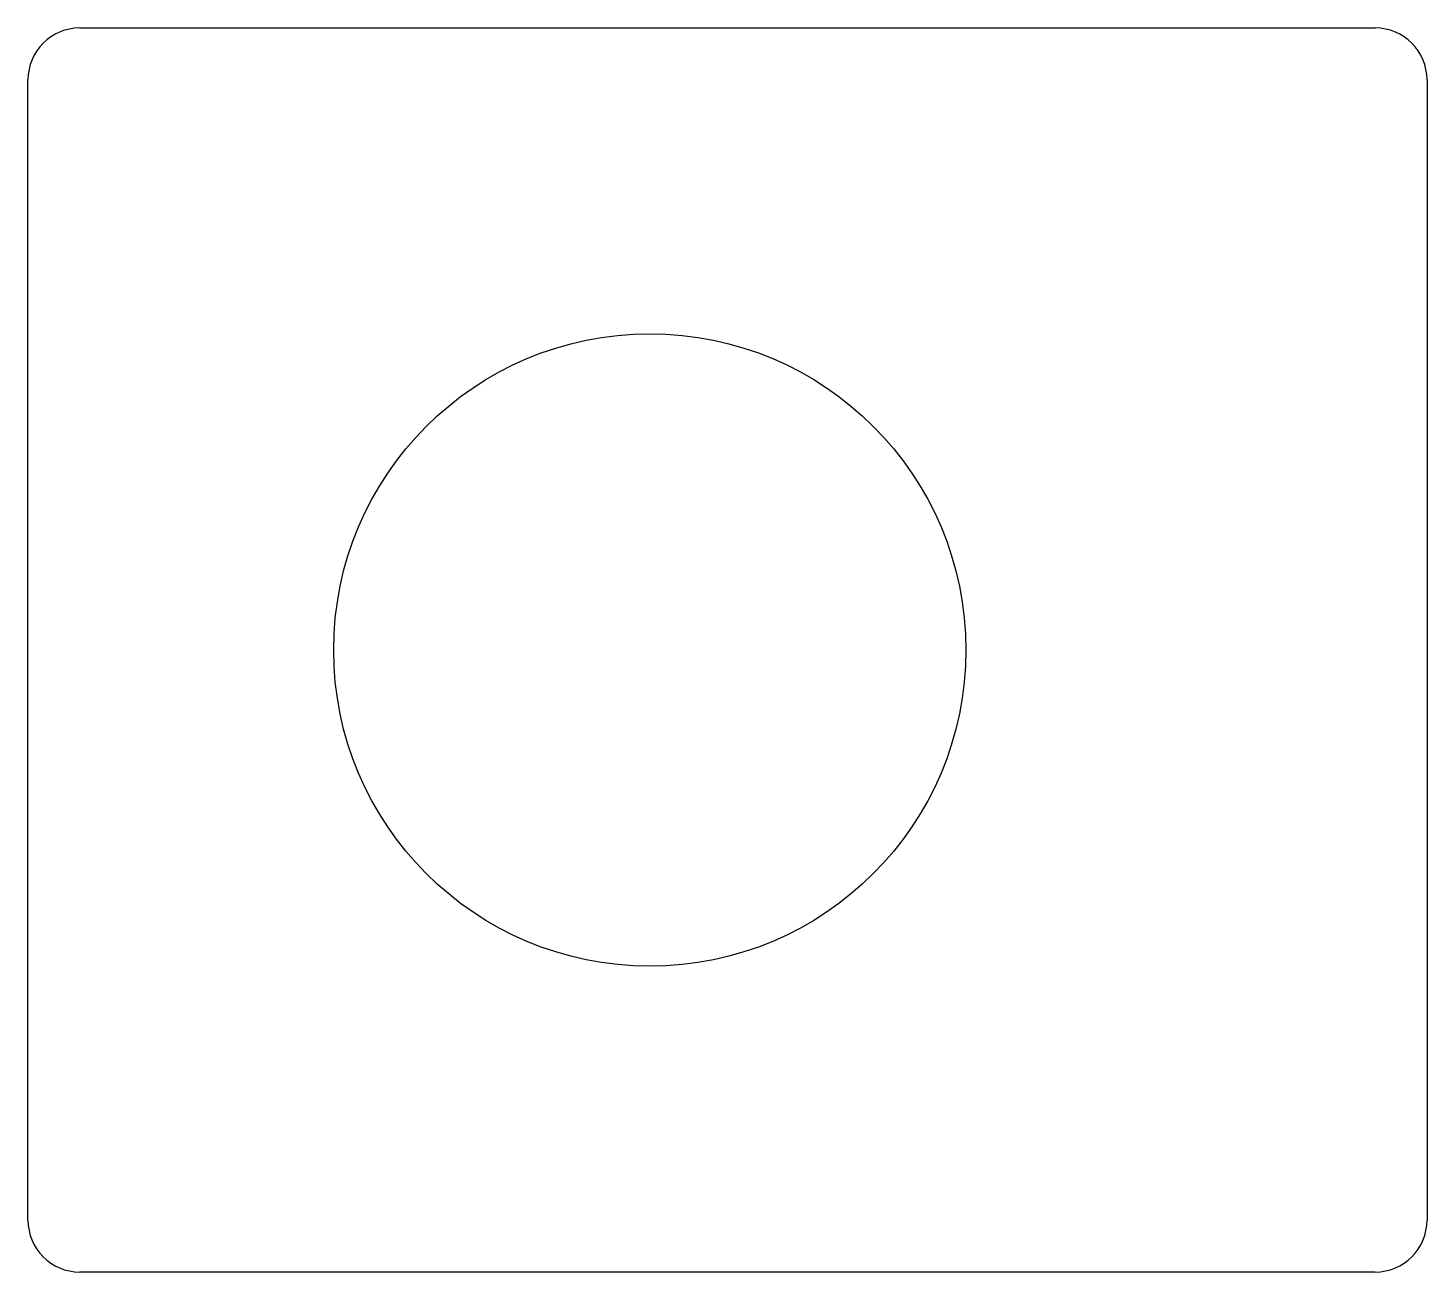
# Model space of a CAD drawing. Extents: x 68 to 95, y -72 to -48.
import ezdxf

# ---------------------------------------------------------------- set-up
doc = ezdxf.new("R2010")
doc.units = 0
doc.layers.add('BLACK', color=7, linetype='CONTINUOUS')

msp = doc.modelspace()

# ---------------------------------------------------------------- linework, layer by layer
at = {"layer": 'BLACK', "linetype": 'CONTINUOUS'}
for p, q in [((69, -48), (94, -48)), ((68, -71), (68, -49)), ((95, -49), (95, -71)), ((94, -72), (69, -72))]:
    msp.add_line(p, q, dxfattribs=at)
at = {"layer": 'BLACK'}
msp.add_circle((80, -60), 6.1, dxfattribs=at)
for centre, start, end in [((69, -49), 90, 180), ((94, -49), 0, 90), ((69, -71), -180, -90), ((94, -71), -90, 0)]:
    msp.add_arc(centre, 1, start, end, dxfattribs=at)

doc.saveas('drawing.dxf')
